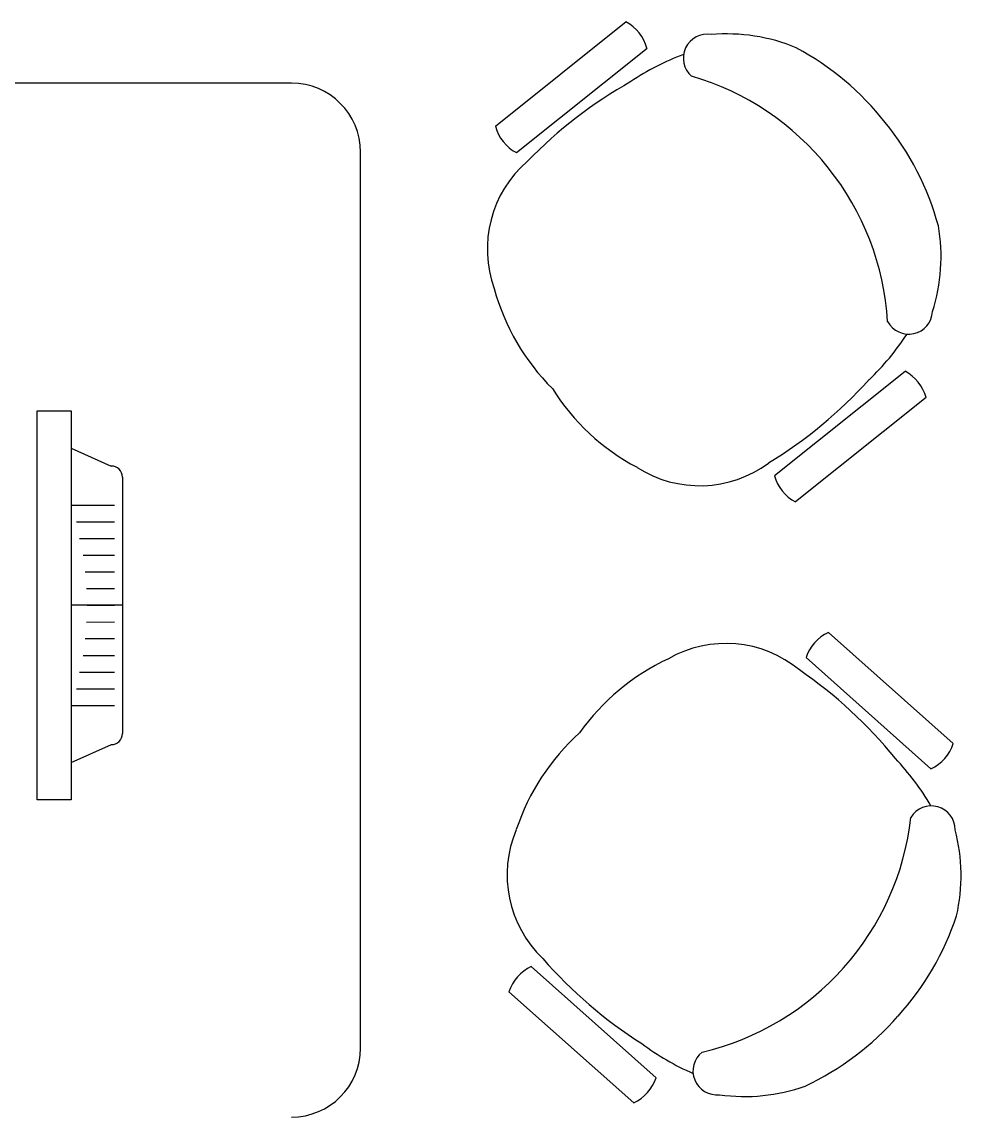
# Model space of a CAD drawing. Header units: metres. Extents: x 1905 to 1922.2, y 1773.7 to 1790.9.
# Drawn here: x 1912.337 to 1913.427, y 1788.964 to 1790.235 of the extents above; entities that cross this region are included whole.
import ezdxf

# ---------------------------------------------------------------- set-up
doc = ezdxf.new("R2010")
doc.units = ezdxf.units.M

# ---------------------------------------------------------------- blocks, each defined once
blk = doc.blocks.new('scrivania_4')
at = {"linetype": 'Continuous'}
for p, q in [((307.6185, 148.0605), (307.4668, 147.9393)), ((307.4912, 147.9088), (307.6429, 148.03)), ((307.2302, 147.9894), (306.5897, 147.9894)), ((307.3102, 146.8694), (307.3102, 147.9094)), ((307.7909, 147.5339), (307.9426, 147.6551)), ((307.9669, 147.6246), (307.8153, 147.5034)), ((306.9742, 147.5659), (307.0208, 147.5451)), ((307.0337, 147.5322), (307.0338, 147.2346)), ((306.9747, 147.4996), (307.0246, 147.4996)), ((306.9803, 147.4802), (307.0247, 147.4802)), ((306.9839, 147.4609), (307.0247, 147.4609)), ((306.9883, 147.4415), (307.0247, 147.4415)), ((306.9907, 147.4221), (307.0247, 147.4221)), ((306.9922, 147.4028), (307.0247, 147.4028)), ((306.9927, 147.3834), (307.0247, 147.3834)), ((306.9922, 147.364), (307.0247, 147.3641)), ((306.9907, 147.3447), (307.0247, 147.3447)), ((307.9985, 147.2229), (307.8535, 147.3519)), ((306.9883, 147.3253), (307.0247, 147.3253)), ((307.8275, 147.3227), (307.9725, 147.1937)), ((306.9839, 147.306), (307.0247, 147.306)), ((306.9803, 147.2866), (307.0247, 147.2866)), ((306.9748, 147.2672), (307.0247, 147.2673)), ((306.9742, 147.2009), (307.0209, 147.2217)), ((307.5085, 146.9641), (307.6535, 146.8351)), ((307.6276, 146.8059), (307.4825, 146.9349))]:
    blk.add_line(p, q, dxfattribs=at)
blk.add_line((307.0337, 147.3834), (306.9742, 147.3834))
blk.add_lwpolyline([(306.9349, 147.6091), (306.9742, 147.6091), (306.9742, 147.1577), (306.9349, 147.1577)], close=True)
for centre, radius, start, end in [((307.5955, 148.0172), 0.049, 15.163, 62.1087), ((307.7127, 148.0185), 0.0277, 80.3881, 229.2635), ((307.7356, 147.8368), 0.2098, 67.4218, 94.9872), ((307.6601, 147.7394), 0.3303, 38.251, 61.8081), ((307.7907, 147.7412), 0.3006, 110.5233, 123.6842), ((307.8858, 147.5277), 0.5324, 119.4516, 135.8046), ((307.6065, 147.6943), 0.3158, 38.4984, 73.7908), ((307.2302, 147.9094), 0.08, 0, 90), ((307.6628, 147.7359), 0.3303, 15.4636, 39.0206), ((307.5141, 147.9522), 0.049, 195.163, 242.1087), ((307.5918, 147.797), 0.1344, 130.7534, 200.0118), ((307.607, 147.6936), 0.3158, 3.4808, 38.7733), ((307.7745, 147.7881), 0.2098, 342.2844, 9.8499), ((307.7182, 147.8202), 0.262, 195.3195, 225.0165), ((307.9467, 147.7258), 0.0277, 208.0081, 356.8835), ((307.6934, 147.863), 0.3006, 313.5874, 326.7483), ((307.9196, 147.6117), 0.049, 15.163, 62.1087), ((307.7545, 147.7748), 0.262, 212.2552, 241.9522), ((307.5061, 148.0028), 0.5324, 301.467, 317.82), ((307.704, 147.6566), 0.1344, 237.2599, 306.5182), ((307.0208, 147.5322), 0.0129, 0.0071, 90.0071), ((307.8382, 147.5467), 0.049, 195.163, 242.1087), ((307.8741, 147.3074), 0.049, 114.8733, 161.8191), ((307.7343, 147.2047), 0.1344, 50.4638, 119.7222), ((307.7785, 147.084), 0.262, 115.0299, 144.7268), ((307.5184, 146.8695), 0.5324, 39.162, 55.515), ((307.0209, 147.2346), 0.0129, 270.0071, 0.0071), ((307.7398, 147.0406), 0.262, 131.9656, 161.6625), ((307.9519, 147.2382), 0.049, 294.8733, 341.8191), ((307.7128, 146.9992), 0.3006, 30.2337, 43.3946), ((307.973, 147.1229), 0.0277, 0.0985, 148.9739), ((307.6355, 147.1729), 0.3158, 318.2088, 353.5012), ((307.6148, 147.0704), 0.1344, 156.9702, 226.2286), ((307.7977, 147.0697), 0.2098, 347.1321, 14.6976), ((307.689, 147.1277), 0.3303, 317.9614, 341.5185), ((307.5291, 146.9196), 0.049, 114.8733, 161.8191), ((307.9226, 147.3239), 0.5324, 221.1774, 237.5304), ((307.6349, 147.1723), 0.3158, 283.1912, 318.4836), ((307.686, 147.1244), 0.3303, 295.1739, 318.731), ((307.8164, 147.1157), 0.3006, 233.2978, 246.4587), ((307.2302, 146.8694), 0.08, 270, 0), ((307.7239, 146.8429), 0.0277, 127.7185, 276.5939), ((307.6069, 146.8504), 0.049, 294.8733, 341.8191), ((307.7563, 147.0231), 0.2098, 261.9948, 289.5603)]:
    blk.add_arc(centre, radius, start, end, dxfattribs=at)

msp = doc.modelspace()

# ---------------------------------------------------------------- block references
msp.add_blockref('scrivania_4', (1605.4197, 1642.1742))

doc.saveas('drawing.dxf')
